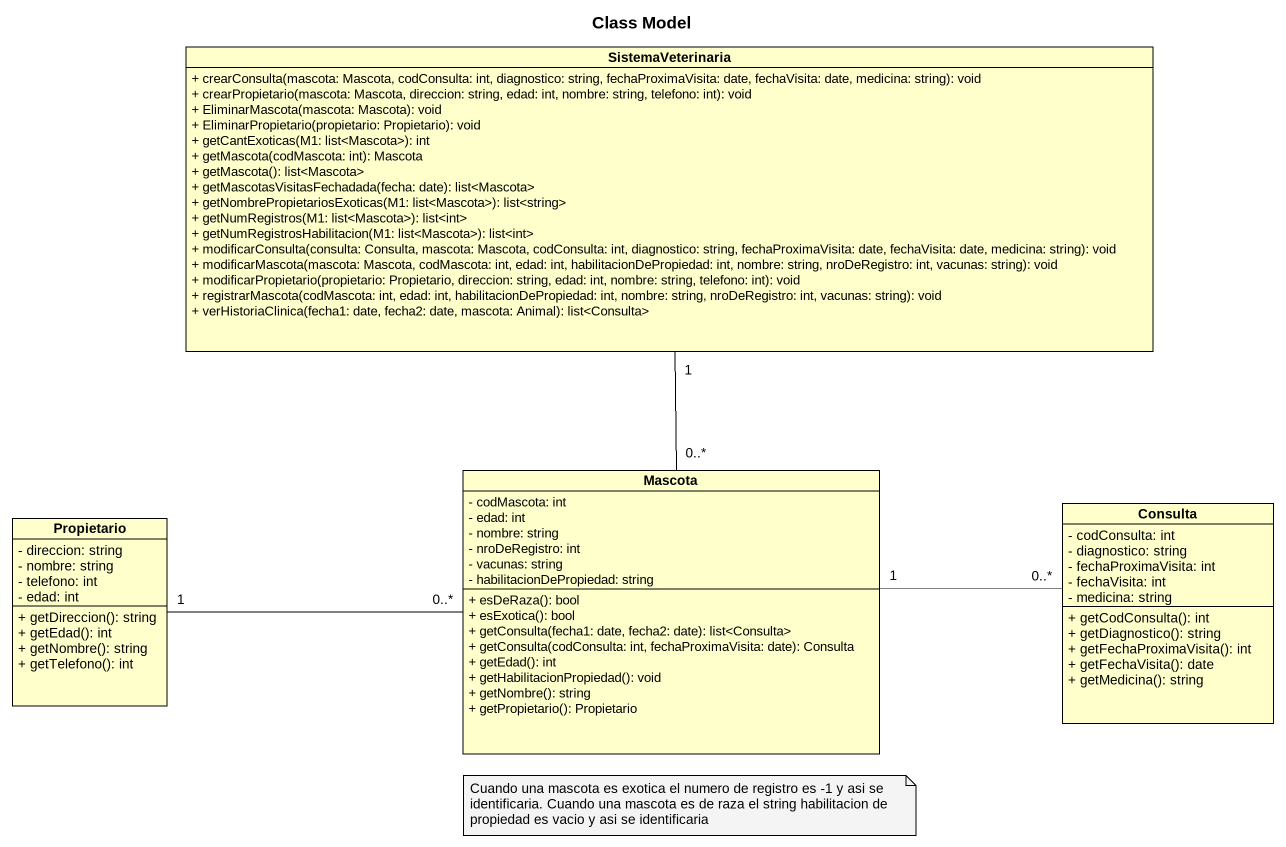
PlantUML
@startuml
title Class Model
hide circle
hide empty members
skinparam classAttributeIconSize 0
class SistemaVeterinaria {
  + crearConsulta(mascota: Mascota, codConsulta: int, diagnostico: string, fechaProximaVisita: date, fechaVisita: date, medicina: string): void
  + crearPropietario(mascota: Mascota, direccion: string, edad: int, nombre: string, telefono: int): void
  + EliminarMascota(mascota: Mascota): void
  + EliminarPropietario(propietario: Propietario): void
  + getCantExoticas(M1: list<Mascota>): int
  + getMascota(codMascota: int): Mascota
  + getMascota(): list<Mascota>
  + getMascotasVisitasFechadada(fecha: date): list<Mascota>
  + getNombrePropietariosExoticas(M1: list<Mascota>): list<string>
  + getNumRegistros(M1: list<Mascota>): list<int>
  + getNumRegistrosHabilitacion(M1: list<Mascota>): list<int>
  + modificarConsulta(consulta: Consulta, mascota: Mascota, codConsulta: int, diagnostico: string, fechaProximaVisita: date, fechaVisita: date, medicina: string): void
  + modificarMascota(mascota: Mascota, codMascota: int, edad: int, habilitacionDePropiedad: int, nombre: string, nroDeRegistro: int, vacunas: string): void
  + modificarPropietario(propietario: Propietario, direccion: string, edad: int, nombre: string, telefono: int): void
  + registrarMascota(codMascota: int, edad: int, habilitacionDePropiedad: int, nombre: string, nroDeRegistro: int, vacunas: string): void
  + verHistoriaClinica(fecha1: date, fecha2: date, mascota: Animal): list<Consulta>
}
class Mascota {
  - codMascota: int
  - edad: int
  - nombre: string
  - nroDeRegistro: int
  - vacunas: string
  - habilitacionDePropiedad: string
  + esDeRaza(): bool
  + esExotica(): bool
  + getConsulta(fecha1: date, fecha2: date): list<Consulta>
  + getConsulta(codConsulta: int, fechaProximaVisita: date): Consulta
  + getEdad(): int
  + getHabilitacionPropiedad(): void
  + getNombre(): string
  + getPropietario(): Propietario
}
class Propietario {
  - direccion: string
  - nombre: string
  - telefono: int
  - edad: int
  + getDireccion(): string
  + getEdad(): int
  + getNombre(): string
  + getTelefono(): int
}
class Consulta {
  - codConsulta: int
  - diagnostico: string
  - fechaProximaVisita: int
  - fechaVisita: int
  - medicina: string
  + getCodConsulta(): int
  + getDiagnostico(): string
  + getFechaProximaVisita(): int
  + getFechaVisita(): date
  + getMedicina(): string
}
SistemaVeterinaria "1" -- "0..*" Mascota
Mascota "0..*" -left- "1" Propietario
Mascota "1" -right- "0..*" Consulta
note as N1
  Cuando una mascota es exotica el numero de registro es -1 y asi se identificaria. Cuando una mascota es de raza el string habilitacion de propiedad es vacio y asi se identificaria
end note
@enduml
